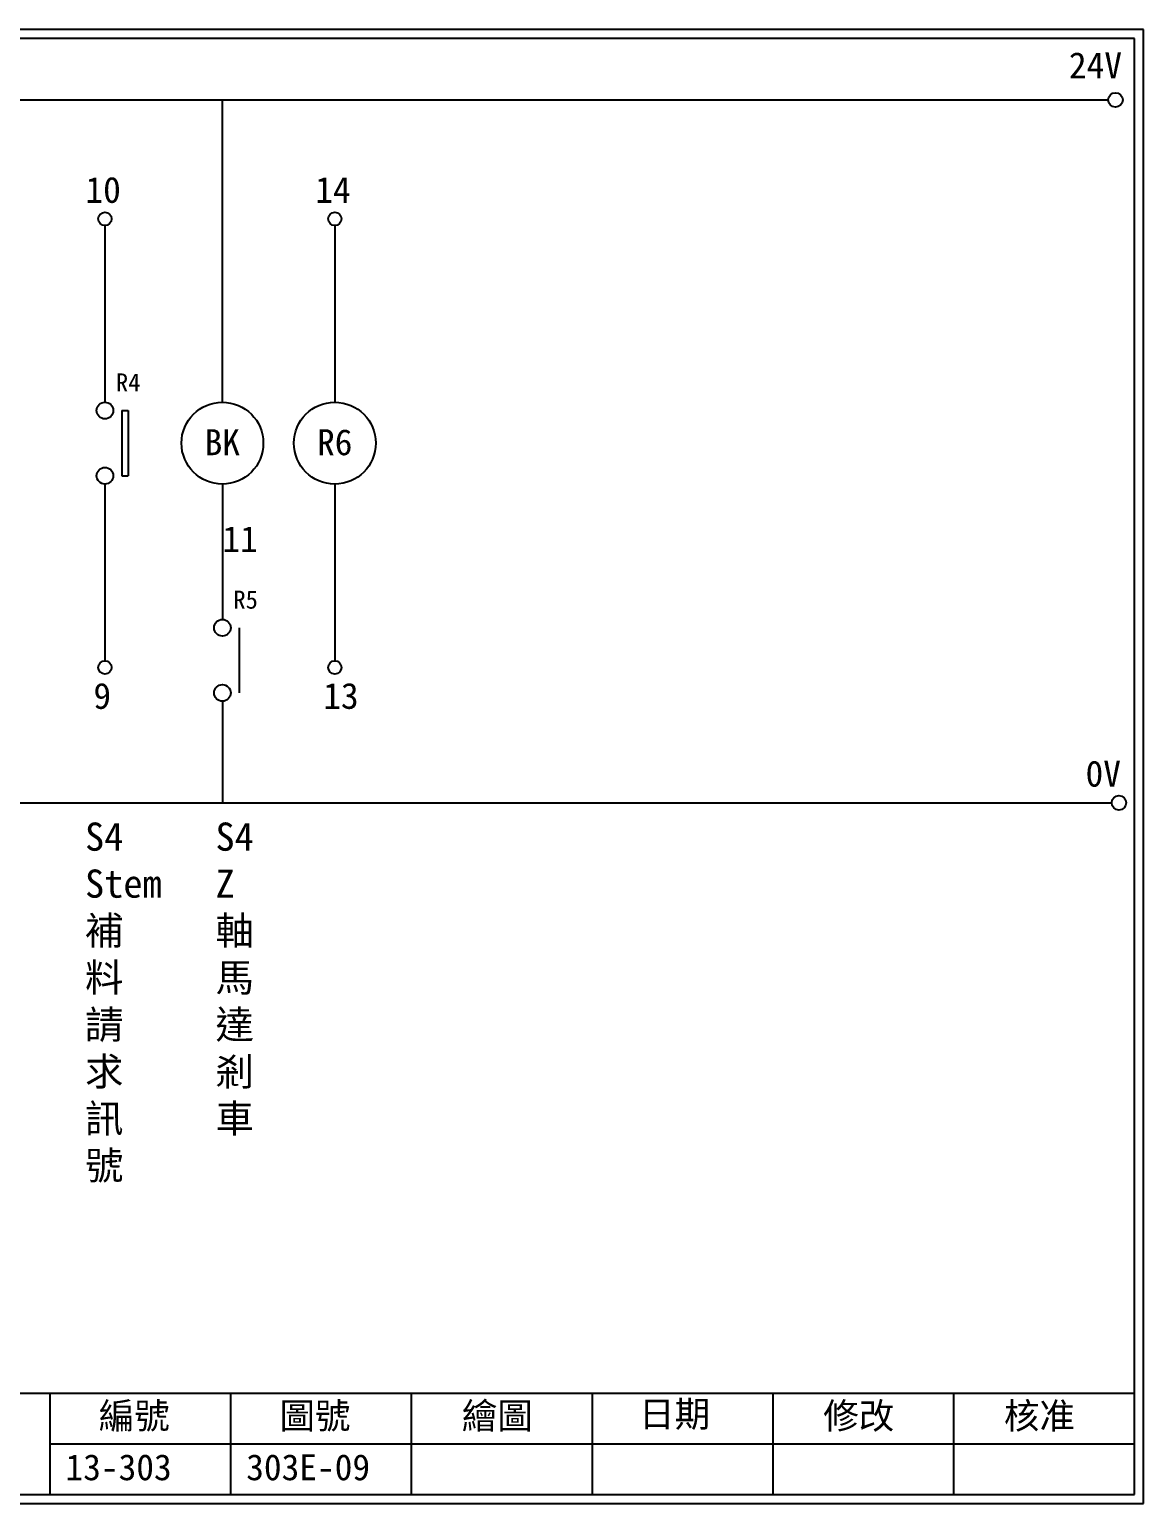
# Model space of a CAD drawing. Extents: x 325 to 612, y 3 to 207.
# Drawn here: x 458.2 to 612.3, y 3 to 207 of the extents above; entities that cross this region are included whole.
import ezdxf

# ---------------------------------------------------------------- set-up
doc = ezdxf.new("R2010")
doc.units = 0
doc.layers.get('0').update_dxf_attribs({"linetype": 'CONTINUOUS'})
doc.layers.add('圖框層', color=7, linetype='CONTINUOUS')
doc.layers.add('標尺寸層', color=3, linetype='CONTINUOUS')
doc.styles.add('CNS', font='romanc.shx', dxfattribs={"bigfont": 'chineset.shx'})
doc.styles.add('STSL', font='KAIU.TTF')

msp = doc.modelspace()

# ---------------------------------------------------------------- linework, layer by layer
for centre in [(608.44, 197.22), (608.92, 99.96)]:
    msp.add_circle(centre, 1)
at = {"layer": '圖框層', "color": 7}
for p, q in [((612.32, 206.97), (325.32, 206.97)), ((612.32, 3), (612.32, 206.97)), ((611.07, 205.72), (326.57, 205.72)), ((611.07, 4.25), (611.07, 205.72)), ((326.57, 18.25), (611.07, 18.25)), ((461.07, 4.25), (461.07, 18.25)), ((486.07, 4.25), (486.07, 18.25)), ((511.07, 4.25), (511.07, 18.25)), ((536.07, 4.25), (536.07, 18.25)), ((561.07, 4.25), (561.07, 18.25)), ((586.07, 4.25), (586.07, 18.25)), ((461.07, 11.25), (611.07, 11.25)), ((326.57, 4.25), (611.07, 4.25)), ((325.32, 3), (612.32, 3))]:
    msp.add_line(p, q, dxfattribs=at)
at = {"layer": '標尺寸層', "color": 7}
for p, q in [((329.84, 197.22), (607.44, 197.22)), ((468.64, 179.84), (468.64, 155.39)), ((500.44, 179.84), (500.44, 155.39)), ((468.64, 144.07), (468.64, 119.62)), ((484.89, 144.07), (484.89, 125.33)), ((500.44, 144.07), (500.44, 119.62)), ((484.89, 114.01), (484.89, 99.96)), ((330.05, 99.96), (607.92, 99.96))]:
    msp.add_line(p, q, dxfattribs=at)
at = {"layer": '標尺寸層'}
for p, q in [((484.89, 155.39), (484.89, 197.22)), ((470.97, 154.24), (470.97, 145.22)), ((470.97, 154.24), (471.87, 154.24)), ((471.87, 154.24), (471.87, 145.22)), ((470.97, 145.22), (471.87, 145.22)), ((487.22, 124.18), (487.22, 115.16))]:
    msp.add_line(p, q, dxfattribs=at)
at = {"layer": '標尺寸層', "color": 7}
for centre, radius in [((468.64, 180.76), 0.92), ((500.44, 180.76), 0.92), ((468.64, 154.24), 1.15), ((484.89, 149.73), 5.66), ((500.44, 149.73), 5.66), ((468.64, 145.22), 1.15), ((484.89, 124.18), 1.15), ((468.64, 118.7), 0.92), ((500.44, 118.7), 0.92), ((484.89, 115.16), 1.15)]:
    msp.add_circle(centre, radius, dxfattribs=at)

# ---------------------------------------------------------------- texts
at = {"layer": '圖框層', "color": 4, "style": 'STSL'}
for s, height, p in [('24V', 3.6, (602, 200.22)), ('10', 3.6, (465.94, 182.98)), ('14', 3.6, (497.74, 182.98)), ('R4', 2.5, (470.15, 156.88)), ('BK', 3.6, (482.43, 148.06)), ('R6', 3.6, (497.98, 148.06)), ('11', 3.6, (484.89, 134.65)), ('R5', 2.5, (486.4, 126.82)), ('9', 3.6, (467.04, 112.96)), ('13', 3.6, (498.84, 112.96)), ('0V', 3.6, (604.3, 102.2)), ('編號', 3.6, (467.78, 13.34)), ('圖號', 3.6, (492.78, 13.34)), ('繪圖', 3.6, (518.01, 13.34)), ('日期', 3.6, (542.54, 13.59)), ('修改', 3.6, (568.01, 13.34)), ('核准', 3.6, (593.01, 13.34)), ('13-303', 3.6, (463.18, 6.22)), ('303E-09', 3.6, (488.18, 6.22))]:
    msp.add_text(s, height=height, dxfattribs=at).set_placement(p)
at = {"layer": '標尺寸層', "color": 7, "char_height": 3.9, "width": 4.9608, "attachment_point": 1, "style": 'CNS'}
for s, insert in [('{\\fDFKai-SB|b0|i0|c136|p65;S4\\PStem\\P補料請求訊號}', (465.88, 97.23)), ('{\\fDFKai-SB|b0|i0|c136|p65;S4\\PZ\\P軸馬達剎車}', (483.93, 97.23))]:
    msp.add_mtext(s, dxfattribs=dict(at, insert=insert))

doc.saveas('drawing.dxf')
